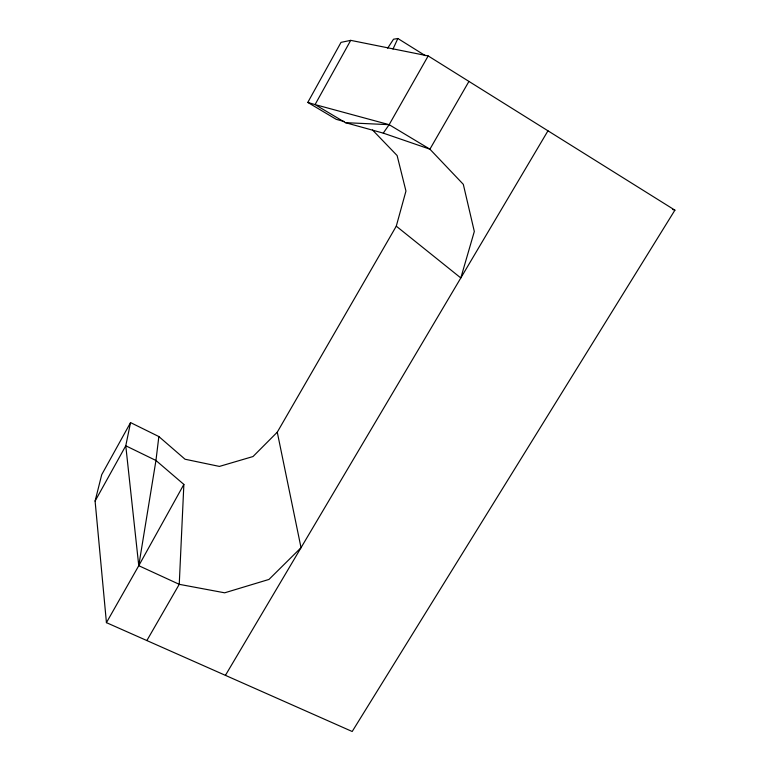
<?xml version="1.0" encoding="UTF-8"?>
<svg xmlns="http://www.w3.org/2000/svg" width="770" height="770" viewBox="0 0 770 770"><rect width="100%" height="100%" fill="white"/><g stroke="black" fill="none" stroke-linecap="round" stroke-linejoin="round"><path stroke-width="1.16" d="M372.516 129.995L397.118 155.54L405.954 191.056L396.281 226.168L277.267 432.182L253.022 456.533L219.421 466.418L185.041 459.228L158.851 436.552L130.553 422.595L125.77 445.782L155.954 460.479L183.866 484.417L179.246 584.324L146.858 640.553M158.851 436.552L155.954 460.479L138.764 565.7L106.433 622.651L352.188 731.5L674.905 210.152L428.178 55.931L350.716 40.358L341.023 42.369L307.788 102.42L336.249 119.34L344.257 121.554M139.072 563.332L138.764 565.7L179.246 584.324L224.667 592.813L268.971 579.435L301.031 547.701L277.267 432.182M106.433 622.651L95.095 501.068L101.717 474.686L130.553 422.595M392.989 49.078L397.859 38.5L425.338 55.661M95.095 501.068L125.77 445.782L138.764 565.7L183.866 484.417M350.716 40.358L315.074 104.595L307.788 102.42M396.281 226.168L460.816 277.951L474.32 231.472L463.309 184.338L429.91 149.178L389.148 124.673L315.074 104.595L345.451 122.671L383.258 133.123L389.148 124.673L428.178 55.931M468.94 81.418L429.91 149.178L383.258 133.123M225.417 675.357L547.971 130.804M387.647 48.192L393.528 39.222L397.859 38.5M345.451 122.671L389.148 124.673M672.605 209.478L674.905 210.152"/></g></svg>
